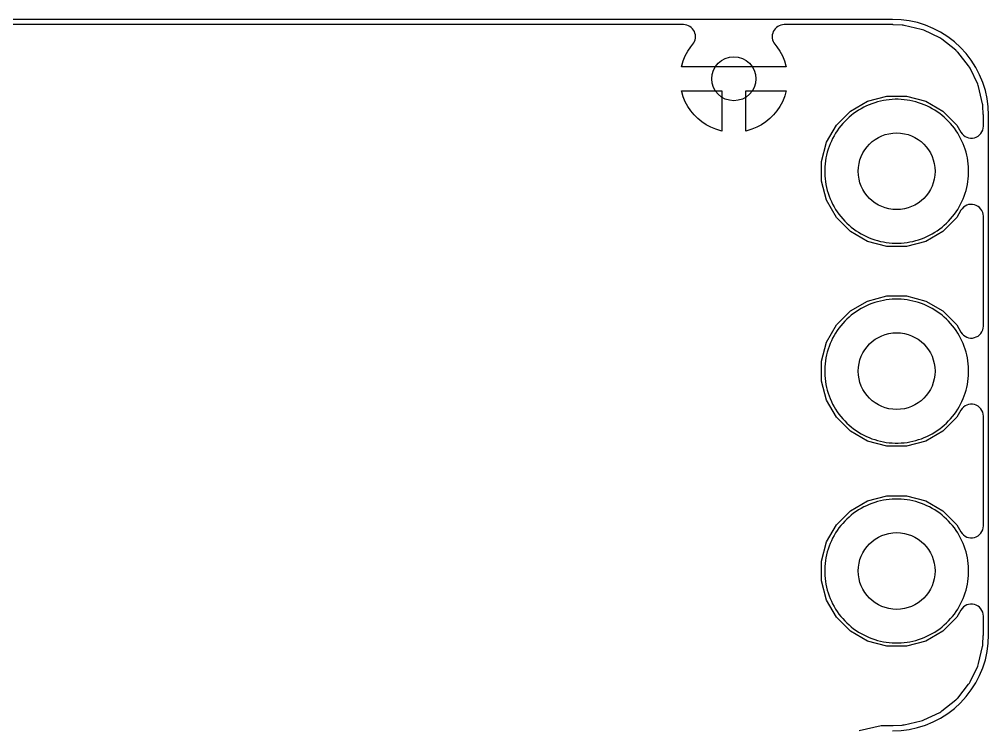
# Model space of a CAD drawing. Header units: millimetres. Extents: x -12 to 258, y 0 to 147.
# Drawn here: x 197.4 to 258, y 102.5 to 147 of the extents above; entities that cross this region are included whole.
import ezdxf

# ---------------------------------------------------------------- set-up
doc = ezdxf.new("R2010")
doc.units = ezdxf.units.MM

msp = doc.modelspace()

# ---------------------------------------------------------------- linework, layer by layer
at = {"layer": '16_copper'}
msp.add_lwpolyline([(249.896, 102.513), (251.287, 102.83), (252, 102.83, 0.014026), (252.042, 102.831), (252.593, 102.862, 0.0421), (252.718, 102.88), (253.792, 103.125, 0.056159), (253.95, 103.181), (254.943, 103.659, 0.05616), (255.085, 103.748), (255.946, 104.435, 0.056157), (256.065, 104.554), (256.752, 105.415, 0.056159), (256.841, 105.557), (257.319, 106.55, 0.056159), (257.375, 106.708), (257.62, 107.782, 0.0421), (257.638, 107.907), (257.669, 108.458, 0.014026), (257.67, 108.5), (257.67, 109.682, 0.767328), (256.27, 110.057), (256.014, 109.612), (255.138, 108.736), (254.065, 108.117), (252.869, 107.797), (251.631, 107.797), (250.435, 108.117), (249.362, 108.736), (248.486, 109.612), (247.867, 110.685), (247.547, 111.881), (247.547, 113.119), (247.867, 114.315), (248.486, 115.388), (249.362, 116.264), (250.435, 116.883), (251.631, 117.203), (252.869, 117.203), (254.065, 116.883), (255.138, 116.264), (256.014, 115.388), (256.27, 114.943, 0.767328), (257.67, 115.318), (257.67, 122.182, 0.767328), (256.27, 122.557), (256.014, 122.112), (255.138, 121.236), (254.065, 120.617), (252.869, 120.297), (251.631, 120.297), (250.435, 120.617), (249.362, 121.236), (248.486, 122.112), (247.867, 123.185), (247.547, 124.381), (247.547, 125.619), (247.867, 126.815), (248.486, 127.888), (249.362, 128.763), (250.435, 129.383), (251.631, 129.703), (252.869, 129.703), (254.065, 129.383), (255.138, 128.763), (256.014, 127.888), (256.27, 127.443, 0.767328), (257.67, 127.818), (257.67, 134.682, 0.767328), (256.27, 135.057), (256.014, 134.612), (255.138, 133.736), (254.065, 133.117), (252.869, 132.797), (251.631, 132.797), (250.435, 133.117), (249.362, 133.736), (248.486, 134.612), (247.867, 135.685), (247.547, 136.881), (247.547, 138.119), (247.867, 139.315), (248.486, 140.388), (249.362, 141.263), (250.435, 141.883), (251.631, 142.203), (252.869, 142.203), (254.065, 141.883), (255.138, 141.263), (256.014, 140.388), (256.27, 139.943, 0.767328), (257.67, 140.318), (257.67, 141, 0.014026), (257.669, 141.042), (257.638, 141.593, 0.0421), (257.62, 141.718), (257.375, 142.792, 0.056159), (257.319, 142.95), (256.841, 143.943, 0.05616), (256.752, 144.085), (256.065, 144.946, 0.056157), (255.946, 145.065), (255.085, 145.752, 0.05616), (254.943, 145.841), (253.95, 146.319, 0.056159), (253.792, 146.375), (252.718, 146.62, 0.0421), (252.593, 146.638), (252.042, 146.669, 0.014026), (252, 146.67), (245.217, 146.67, 0.633248), (244.637, 145.444), (244.767, 145.285), (244.95, 145.011), (245.106, 144.721), (245.232, 144.416), (245.327, 144.101), (245.341, 144.035), (242.07, 144.035, 0.000022), (242.07, 144.035), (238.799, 144.035), (238.813, 144.101), (238.908, 144.416), (239.034, 144.721), (239.19, 145.011), (239.373, 145.285), (239.503, 145.444, 0.633248), (238.923, 146.67), (187.217, 146.67, 0.633248)], format="xyb", dxfattribs=at)
for points in [[(241.254, 140.028), (240.939, 140.123), (240.634, 140.249), (240.344, 140.405), (240.07, 140.588), (239.815, 140.797), (239.582, 141.03), (239.373, 141.285), (239.19, 141.559), (239.034, 141.849), (238.908, 142.154), (238.813, 142.469), (238.799, 142.535), (241.32, 142.535), (241.32, 140.014)], [(252.529, 133.008), (252.714, 133.023), (252.899, 133.046), (253.082, 133.077), (253.265, 133.115), (253.445, 133.161), (253.623, 133.214), (253.799, 133.274), (253.972, 133.342), (254.143, 133.416), (254.31, 133.498), (254.474, 133.587), (254.633, 133.682), (254.789, 133.784), (254.941, 133.892), (255.087, 134.006), (255.229, 134.126), (255.366, 134.252), (255.498, 134.384), (255.624, 134.521), (255.744, 134.663), (255.858, 134.809), (255.966, 134.961), (256.068, 135.117), (256.163, 135.276), (256.252, 135.44), (256.334, 135.607), (256.408, 135.778), (256.476, 135.951), (256.536, 136.127), (256.589, 136.305), (256.635, 136.485), (256.673, 136.668), (256.704, 136.851), (256.727, 137.036), (256.742, 137.221), (256.75, 137.407), (256.75, 137.593), (256.742, 137.779), (256.727, 137.964), (256.704, 138.149), (256.673, 138.332), (256.635, 138.515), (256.589, 138.695), (256.536, 138.873), (256.476, 139.049), (256.408, 139.222), (256.334, 139.393), (256.252, 139.56), (256.163, 139.724), (256.068, 139.883), (255.966, 140.039), (255.858, 140.191), (255.744, 140.337), (255.624, 140.479), (255.498, 140.616), (255.366, 140.748), (255.229, 140.874), (255.087, 140.994), (254.941, 141.108), (254.789, 141.216), (254.633, 141.318), (254.474, 141.413), (254.31, 141.502), (254.143, 141.584), (253.972, 141.658), (253.799, 141.726), (253.623, 141.786), (253.445, 141.839), (253.265, 141.885), (253.082, 141.923), (252.899, 141.954), (252.714, 141.977), (252.529, 141.992), (252.343, 142), (252.157, 142), (251.971, 141.992), (251.786, 141.977), (251.601, 141.954), (251.418, 141.923), (251.235, 141.885), (251.055, 141.839), (250.877, 141.786), (250.701, 141.726), (250.528, 141.658), (250.357, 141.584), (250.19, 141.502), (250.026, 141.413), (249.867, 141.318), (249.711, 141.216), (249.559, 141.108), (249.413, 140.994), (249.271, 140.874), (249.134, 140.748), (249.002, 140.616), (248.876, 140.479), (248.756, 140.337), (248.642, 140.191), (248.534, 140.039), (248.432, 139.883), (248.337, 139.724), (248.248, 139.56), (248.166, 139.393), (248.092, 139.222), (248.024, 139.049), (247.964, 138.873), (247.911, 138.695), (247.865, 138.515), (247.827, 138.332), (247.796, 138.149), (247.773, 137.964), (247.758, 137.779), (247.75, 137.593), (247.75, 137.407), (247.758, 137.221), (247.773, 137.036), (247.796, 136.851), (247.827, 136.668), (247.865, 136.485), (247.911, 136.305), (247.964, 136.127), (248.024, 135.951), (248.092, 135.778), (248.166, 135.607), (248.248, 135.44), (248.337, 135.276), (248.432, 135.117), (248.534, 134.961), (248.642, 134.809), (248.756, 134.663), (248.876, 134.521), (249.002, 134.384), (249.134, 134.252), (249.271, 134.126), (249.413, 134.006), (249.559, 133.892), (249.711, 133.784), (249.867, 133.682), (250.026, 133.587), (250.19, 133.498), (250.357, 133.416), (250.528, 133.342), (250.701, 133.274), (250.877, 133.214), (251.055, 133.161), (251.235, 133.115), (251.418, 133.077), (251.601, 133.046), (251.786, 133.023), (251.971, 133.008), (252.157, 133), (252.343, 133)], [(252.529, 120.508), (252.714, 120.523), (252.899, 120.546), (253.082, 120.577), (253.265, 120.615), (253.445, 120.661), (253.623, 120.714), (253.799, 120.774), (253.972, 120.842), (254.143, 120.916), (254.31, 120.998), (254.474, 121.087), (254.633, 121.182), (254.789, 121.284), (254.941, 121.392), (255.087, 121.506), (255.229, 121.626), (255.366, 121.752), (255.498, 121.884), (255.624, 122.021), (255.744, 122.163), (255.858, 122.309), (255.966, 122.461), (256.068, 122.617), (256.163, 122.776), (256.252, 122.94), (256.334, 123.107), (256.408, 123.278), (256.476, 123.451), (256.536, 123.627), (256.589, 123.805), (256.635, 123.985), (256.673, 124.168), (256.704, 124.351), (256.727, 124.536), (256.742, 124.721), (256.75, 124.907), (256.75, 125.093), (256.742, 125.279), (256.727, 125.464), (256.704, 125.649), (256.673, 125.832), (256.635, 126.015), (256.589, 126.195), (256.536, 126.373), (256.476, 126.549), (256.408, 126.722), (256.334, 126.893), (256.252, 127.06), (256.163, 127.224), (256.068, 127.383), (255.966, 127.539), (255.858, 127.691), (255.744, 127.837), (255.624, 127.979), (255.498, 128.116), (255.366, 128.248), (255.229, 128.374), (255.087, 128.494), (254.941, 128.608), (254.789, 128.716), (254.633, 128.818), (254.474, 128.913), (254.31, 129.002), (254.143, 129.084), (253.972, 129.158), (253.799, 129.226), (253.623, 129.286), (253.445, 129.339), (253.265, 129.385), (253.082, 129.423), (252.899, 129.454), (252.714, 129.477), (252.529, 129.492), (252.343, 129.5), (252.157, 129.5), (251.971, 129.492), (251.786, 129.477), (251.601, 129.454), (251.418, 129.423), (251.235, 129.385), (251.055, 129.339), (250.877, 129.286), (250.701, 129.226), (250.528, 129.158), (250.357, 129.084), (250.19, 129.002), (250.026, 128.913), (249.867, 128.818), (249.711, 128.716), (249.559, 128.608), (249.413, 128.494), (249.271, 128.374), (249.134, 128.248), (249.002, 128.116), (248.876, 127.979), (248.756, 127.837), (248.642, 127.691), (248.534, 127.539), (248.432, 127.383), (248.337, 127.224), (248.248, 127.06), (248.166, 126.893), (248.092, 126.722), (248.024, 126.549), (247.964, 126.373), (247.911, 126.195), (247.865, 126.015), (247.827, 125.832), (247.796, 125.649), (247.773, 125.464), (247.758, 125.279), (247.75, 125.093), (247.75, 124.907), (247.758, 124.721), (247.773, 124.536), (247.796, 124.351), (247.827, 124.168), (247.865, 123.985), (247.911, 123.805), (247.964, 123.627), (248.024, 123.451), (248.092, 123.278), (248.166, 123.107), (248.248, 122.94), (248.337, 122.776), (248.432, 122.617), (248.534, 122.461), (248.642, 122.309), (248.756, 122.163), (248.876, 122.021), (249.002, 121.884), (249.134, 121.752), (249.271, 121.626), (249.413, 121.506), (249.559, 121.392), (249.711, 121.284), (249.867, 121.182), (250.026, 121.087), (250.19, 120.998), (250.357, 120.916), (250.528, 120.842), (250.701, 120.774), (250.877, 120.714), (251.055, 120.661), (251.235, 120.615), (251.418, 120.577), (251.601, 120.546), (251.786, 120.523), (251.971, 120.508), (252.157, 120.5), (252.343, 120.5)], [(252.529, 108.008), (252.714, 108.023), (252.899, 108.046), (253.082, 108.077), (253.265, 108.115), (253.445, 108.161), (253.623, 108.214), (253.799, 108.274), (253.972, 108.342), (254.143, 108.416), (254.31, 108.498), (254.474, 108.587), (254.633, 108.682), (254.789, 108.784), (254.941, 108.892), (255.087, 109.006), (255.229, 109.126), (255.366, 109.252), (255.498, 109.384), (255.624, 109.521), (255.744, 109.663), (255.858, 109.809), (255.966, 109.961), (256.068, 110.117), (256.163, 110.276), (256.252, 110.44), (256.334, 110.607), (256.408, 110.778), (256.476, 110.951), (256.536, 111.127), (256.589, 111.305), (256.635, 111.485), (256.673, 111.668), (256.704, 111.851), (256.727, 112.036), (256.742, 112.221), (256.75, 112.407), (256.75, 112.593), (256.742, 112.779), (256.727, 112.964), (256.704, 113.149), (256.673, 113.332), (256.635, 113.515), (256.589, 113.695), (256.536, 113.873), (256.476, 114.049), (256.408, 114.222), (256.334, 114.393), (256.252, 114.56), (256.163, 114.724), (256.068, 114.883), (255.966, 115.039), (255.858, 115.191), (255.744, 115.337), (255.624, 115.479), (255.498, 115.616), (255.366, 115.748), (255.229, 115.874), (255.087, 115.994), (254.941, 116.108), (254.789, 116.216), (254.633, 116.318), (254.474, 116.413), (254.31, 116.502), (254.143, 116.584), (253.972, 116.658), (253.799, 116.726), (253.623, 116.786), (253.445, 116.839), (253.265, 116.885), (253.082, 116.923), (252.899, 116.954), (252.714, 116.977), (252.529, 116.992), (252.343, 117), (252.157, 117), (251.971, 116.992), (251.786, 116.977), (251.601, 116.954), (251.418, 116.923), (251.235, 116.885), (251.055, 116.839), (250.877, 116.786), (250.701, 116.726), (250.528, 116.658), (250.357, 116.584), (250.19, 116.502), (250.026, 116.413), (249.867, 116.318), (249.711, 116.216), (249.559, 116.108), (249.413, 115.994), (249.271, 115.874), (249.134, 115.748), (249.002, 115.616), (248.876, 115.479), (248.756, 115.337), (248.642, 115.191), (248.534, 115.039), (248.432, 114.883), (248.337, 114.724), (248.248, 114.56), (248.166, 114.393), (248.092, 114.222), (248.024, 114.049), (247.964, 113.873), (247.911, 113.695), (247.865, 113.515), (247.827, 113.332), (247.796, 113.149), (247.773, 112.964), (247.758, 112.779), (247.75, 112.593), (247.75, 112.407), (247.758, 112.221), (247.773, 112.036), (247.796, 111.851), (247.827, 111.668), (247.865, 111.485), (247.911, 111.305), (247.964, 111.127), (248.024, 110.951), (248.092, 110.778), (248.166, 110.607), (248.248, 110.44), (248.337, 110.276), (248.432, 110.117), (248.534, 109.961), (248.642, 109.809), (248.756, 109.663), (248.876, 109.521), (249.002, 109.384), (249.134, 109.252), (249.271, 109.126), (249.413, 109.006), (249.559, 108.892), (249.711, 108.784), (249.867, 108.682), (250.026, 108.587), (250.19, 108.498), (250.357, 108.416), (250.528, 108.342), (250.701, 108.274), (250.877, 108.214), (251.055, 108.161), (251.235, 108.115), (251.418, 108.077), (251.601, 108.046), (251.786, 108.023), (251.971, 108.008), (252.157, 108), (252.343, 108)]]:
    msp.add_lwpolyline(points, close=True, dxfattribs=at)
msp.add_lwpolyline([(242.82, 142.535), (245.341, 142.535), (245.327, 142.469), (245.251, 142.216, 0.021654), (245.232, 142.154), (245.106, 141.849), (244.95, 141.559), (244.767, 141.285), (244.558, 141.03), (244.325, 140.797), (244.07, 140.588), (243.796, 140.405), (243.506, 140.249), (243.201, 140.123), (242.886, 140.028), (242.82, 140.014)], format="xyb", close=True, dxfattribs=at)
at = {"layer": '1_copper'}
msp.add_lwpolyline([(249.896, 102.513), (251.287, 102.83), (252, 102.83, 0.014026), (252.042, 102.831), (252.593, 102.862, 0.0421), (252.718, 102.88), (253.792, 103.125, 0.056159), (253.95, 103.181), (254.943, 103.659, 0.05616), (255.085, 103.748), (255.946, 104.435, 0.056157), (256.065, 104.554), (256.752, 105.415, 0.056159), (256.841, 105.557), (257.319, 106.55, 0.056159), (257.375, 106.708), (257.62, 107.782, 0.0421), (257.638, 107.907), (257.669, 108.458, 0.014026), (257.67, 108.5), (257.67, 109.682, 0.767328), (256.27, 110.057), (256.014, 109.612), (255.138, 108.736), (254.065, 108.117), (252.869, 107.797), (251.631, 107.797), (250.435, 108.117), (249.362, 108.736), (248.486, 109.612), (247.867, 110.685), (247.547, 111.881), (247.547, 113.119), (247.867, 114.315), (248.486, 115.388), (249.362, 116.264), (250.435, 116.883), (251.631, 117.203), (252.869, 117.203), (254.065, 116.883), (255.138, 116.264), (256.014, 115.388), (256.27, 114.943, 0.767328), (257.67, 115.318), (257.67, 122.182, 0.767328), (256.27, 122.557), (256.014, 122.112), (255.138, 121.236), (254.065, 120.617), (252.869, 120.297), (251.631, 120.297), (250.435, 120.617), (249.362, 121.236), (248.486, 122.112), (247.867, 123.185), (247.547, 124.381), (247.547, 125.619), (247.867, 126.815), (248.486, 127.888), (249.362, 128.763), (250.435, 129.383), (251.631, 129.703), (252.869, 129.703), (254.065, 129.383), (255.138, 128.763), (256.014, 127.888), (256.27, 127.443, 0.767328), (257.67, 127.818), (257.67, 134.682, 0.767328), (256.27, 135.057), (256.014, 134.612), (255.138, 133.736), (254.065, 133.117), (252.869, 132.797), (251.631, 132.797), (250.435, 133.117), (249.362, 133.736), (248.486, 134.612), (247.867, 135.685), (247.547, 136.881), (247.547, 138.119), (247.867, 139.315), (248.486, 140.388), (249.362, 141.263), (250.435, 141.883), (251.631, 142.203), (252.869, 142.203), (254.065, 141.883), (255.138, 141.263), (256.014, 140.388), (256.27, 139.943, 0.767328), (257.67, 140.318), (257.67, 141, 0.014026), (257.669, 141.042), (257.638, 141.593, 0.0421), (257.62, 141.718), (257.375, 142.792, 0.056159), (257.319, 142.95), (256.841, 143.943, 0.05616), (256.752, 144.085), (256.065, 144.946, 0.056157), (255.946, 145.065), (255.085, 145.752, 0.05616), (254.943, 145.841), (253.95, 146.319, 0.056159), (253.792, 146.375), (252.718, 146.62, 0.0421), (252.593, 146.638), (252.042, 146.669, 0.014026), (252, 146.67), (245.217, 146.67, 0.633248), (244.637, 145.444), (244.767, 145.285), (244.95, 145.011), (245.106, 144.721), (245.232, 144.416), (245.327, 144.101), (245.341, 144.035), (242.07, 144.035, 0.000022), (242.07, 144.035), (238.799, 144.035, 0.026693), (238.817, 144.114), (238.908, 144.416), (239.034, 144.721), (239.19, 145.011), (239.373, 145.285), (239.503, 145.444, 0.633248), (238.923, 146.67), (187.217, 146.67, 0.633248)], format="xyb", dxfattribs=at)
for points in [[(241.254, 140.028), (240.939, 140.123), (240.634, 140.249), (240.344, 140.405), (240.07, 140.588), (239.815, 140.797), (239.582, 141.03), (239.373, 141.285), (239.19, 141.559), (239.034, 141.849), (238.908, 142.154), (238.813, 142.469), (238.799, 142.535), (241.32, 142.535), (241.32, 140.014)], [(252.529, 133.008), (252.714, 133.023), (252.899, 133.046), (253.082, 133.077), (253.265, 133.115), (253.445, 133.161), (253.623, 133.214), (253.799, 133.274), (253.972, 133.342), (254.143, 133.416), (254.31, 133.498), (254.474, 133.587), (254.633, 133.682), (254.789, 133.784), (254.941, 133.892), (255.087, 134.006), (255.229, 134.126), (255.366, 134.252), (255.498, 134.384), (255.624, 134.521), (255.744, 134.663), (255.858, 134.809), (255.966, 134.961), (256.068, 135.117), (256.163, 135.276), (256.252, 135.44), (256.334, 135.607), (256.408, 135.778), (256.476, 135.951), (256.536, 136.127), (256.589, 136.305), (256.635, 136.485), (256.673, 136.668), (256.704, 136.851), (256.727, 137.036), (256.742, 137.221), (256.75, 137.407), (256.75, 137.593), (256.742, 137.779), (256.727, 137.964), (256.704, 138.149), (256.673, 138.332), (256.635, 138.515), (256.589, 138.695), (256.536, 138.873), (256.476, 139.049), (256.408, 139.222), (256.334, 139.393), (256.252, 139.56), (256.163, 139.724), (256.068, 139.883), (255.966, 140.039), (255.858, 140.191), (255.744, 140.337), (255.624, 140.479), (255.498, 140.616), (255.366, 140.748), (255.229, 140.874), (255.087, 140.994), (254.941, 141.108), (254.789, 141.216), (254.633, 141.318), (254.474, 141.413), (254.31, 141.502), (254.143, 141.584), (253.972, 141.658), (253.799, 141.726), (253.623, 141.786), (253.445, 141.839), (253.265, 141.885), (253.082, 141.923), (252.899, 141.954), (252.714, 141.977), (252.529, 141.992), (252.343, 142), (252.157, 142), (251.971, 141.992), (251.786, 141.977), (251.601, 141.954), (251.418, 141.923), (251.235, 141.885), (251.055, 141.839), (250.877, 141.786), (250.701, 141.726), (250.528, 141.658), (250.357, 141.584), (250.19, 141.502), (250.026, 141.413), (249.867, 141.318), (249.711, 141.216), (249.559, 141.108), (249.413, 140.994), (249.271, 140.874), (249.134, 140.748), (249.002, 140.616), (248.876, 140.479), (248.756, 140.337), (248.642, 140.191), (248.534, 140.039), (248.432, 139.883), (248.337, 139.724), (248.248, 139.56), (248.166, 139.393), (248.092, 139.222), (248.024, 139.049), (247.964, 138.873), (247.911, 138.695), (247.865, 138.515), (247.827, 138.332), (247.796, 138.149), (247.773, 137.964), (247.758, 137.779), (247.75, 137.593), (247.75, 137.407), (247.758, 137.221), (247.773, 137.036), (247.796, 136.851), (247.827, 136.668), (247.865, 136.485), (247.911, 136.305), (247.964, 136.127), (248.024, 135.951), (248.092, 135.778), (248.166, 135.607), (248.248, 135.44), (248.337, 135.276), (248.432, 135.117), (248.534, 134.961), (248.642, 134.809), (248.756, 134.663), (248.876, 134.521), (249.002, 134.384), (249.134, 134.252), (249.271, 134.126), (249.413, 134.006), (249.559, 133.892), (249.711, 133.784), (249.867, 133.682), (250.026, 133.587), (250.19, 133.498), (250.357, 133.416), (250.528, 133.342), (250.701, 133.274), (250.877, 133.214), (251.055, 133.161), (251.235, 133.115), (251.418, 133.077), (251.601, 133.046), (251.786, 133.023), (251.971, 133.008), (252.157, 133), (252.343, 133)], [(252.529, 120.508), (252.714, 120.523), (252.899, 120.546), (253.082, 120.577), (253.265, 120.615), (253.445, 120.661), (253.623, 120.714), (253.799, 120.774), (253.972, 120.842), (254.143, 120.916), (254.31, 120.998), (254.474, 121.087), (254.633, 121.182), (254.789, 121.284), (254.941, 121.392), (255.087, 121.506), (255.229, 121.626), (255.366, 121.752), (255.498, 121.884), (255.624, 122.021), (255.744, 122.163), (255.858, 122.309), (255.966, 122.461), (256.068, 122.617), (256.163, 122.776), (256.252, 122.94), (256.334, 123.107), (256.408, 123.278), (256.476, 123.451), (256.536, 123.627), (256.589, 123.805), (256.635, 123.985), (256.673, 124.168), (256.704, 124.351), (256.727, 124.536), (256.742, 124.721), (256.75, 124.907), (256.75, 125.093), (256.742, 125.279), (256.727, 125.464), (256.704, 125.649), (256.673, 125.832), (256.635, 126.015), (256.589, 126.195), (256.536, 126.373), (256.476, 126.549), (256.408, 126.722), (256.334, 126.893), (256.252, 127.06), (256.163, 127.224), (256.068, 127.383), (255.966, 127.539), (255.858, 127.691), (255.744, 127.837), (255.624, 127.979), (255.498, 128.116), (255.366, 128.248), (255.229, 128.374), (255.087, 128.494), (254.941, 128.608), (254.789, 128.716), (254.633, 128.818), (254.474, 128.913), (254.31, 129.002), (254.143, 129.084), (253.972, 129.158), (253.799, 129.226), (253.623, 129.286), (253.445, 129.339), (253.265, 129.385), (253.082, 129.423), (252.899, 129.454), (252.714, 129.477), (252.529, 129.492), (252.343, 129.5), (252.157, 129.5), (251.971, 129.492), (251.786, 129.477), (251.601, 129.454), (251.418, 129.423), (251.235, 129.385), (251.055, 129.339), (250.877, 129.286), (250.701, 129.226), (250.528, 129.158), (250.357, 129.084), (250.19, 129.002), (250.026, 128.913), (249.867, 128.818), (249.711, 128.716), (249.559, 128.608), (249.413, 128.494), (249.271, 128.374), (249.134, 128.248), (249.002, 128.116), (248.876, 127.979), (248.756, 127.837), (248.642, 127.691), (248.534, 127.539), (248.432, 127.383), (248.337, 127.224), (248.248, 127.06), (248.166, 126.893), (248.092, 126.722), (248.024, 126.549), (247.964, 126.373), (247.911, 126.195), (247.865, 126.015), (247.827, 125.832), (247.796, 125.649), (247.773, 125.464), (247.758, 125.279), (247.75, 125.093), (247.75, 124.907), (247.758, 124.721), (247.773, 124.536), (247.796, 124.351), (247.827, 124.168), (247.865, 123.985), (247.911, 123.805), (247.964, 123.627), (248.024, 123.451), (248.092, 123.278), (248.166, 123.107), (248.248, 122.94), (248.337, 122.776), (248.432, 122.617), (248.534, 122.461), (248.642, 122.309), (248.756, 122.163), (248.876, 122.021), (249.002, 121.884), (249.134, 121.752), (249.271, 121.626), (249.413, 121.506), (249.559, 121.392), (249.711, 121.284), (249.867, 121.182), (250.026, 121.087), (250.19, 120.998), (250.357, 120.916), (250.528, 120.842), (250.701, 120.774), (250.877, 120.714), (251.055, 120.661), (251.235, 120.615), (251.418, 120.577), (251.601, 120.546), (251.786, 120.523), (251.971, 120.508), (252.157, 120.5), (252.343, 120.5)], [(252.529, 108.008), (252.714, 108.023), (252.899, 108.046), (253.082, 108.077), (253.265, 108.115), (253.445, 108.161), (253.623, 108.214), (253.799, 108.274), (253.972, 108.342), (254.143, 108.416), (254.31, 108.498), (254.474, 108.587), (254.633, 108.682), (254.789, 108.784), (254.941, 108.892), (255.087, 109.006), (255.229, 109.126), (255.366, 109.252), (255.498, 109.384), (255.624, 109.521), (255.744, 109.663), (255.858, 109.809), (255.966, 109.961), (256.068, 110.117), (256.163, 110.276), (256.252, 110.44), (256.334, 110.607), (256.408, 110.778), (256.476, 110.951), (256.536, 111.127), (256.589, 111.305), (256.635, 111.485), (256.673, 111.668), (256.704, 111.851), (256.727, 112.036), (256.742, 112.221), (256.75, 112.407), (256.75, 112.593), (256.742, 112.779), (256.727, 112.964), (256.704, 113.149), (256.673, 113.332), (256.635, 113.515), (256.589, 113.695), (256.536, 113.873), (256.476, 114.049), (256.408, 114.222), (256.334, 114.393), (256.252, 114.56), (256.163, 114.724), (256.068, 114.883), (255.966, 115.039), (255.858, 115.191), (255.744, 115.337), (255.624, 115.479), (255.498, 115.616), (255.366, 115.748), (255.229, 115.874), (255.087, 115.994), (254.941, 116.108), (254.789, 116.216), (254.633, 116.318), (254.474, 116.413), (254.31, 116.502), (254.143, 116.584), (253.972, 116.658), (253.799, 116.726), (253.623, 116.786), (253.445, 116.839), (253.265, 116.885), (253.082, 116.923), (252.899, 116.954), (252.714, 116.977), (252.529, 116.992), (252.343, 117), (252.157, 117), (251.971, 116.992), (251.786, 116.977), (251.601, 116.954), (251.418, 116.923), (251.235, 116.885), (251.055, 116.839), (250.877, 116.786), (250.701, 116.726), (250.528, 116.658), (250.357, 116.584), (250.19, 116.502), (250.026, 116.413), (249.867, 116.318), (249.711, 116.216), (249.559, 116.108), (249.413, 115.994), (249.271, 115.874), (249.134, 115.748), (249.002, 115.616), (248.876, 115.479), (248.756, 115.337), (248.642, 115.191), (248.534, 115.039), (248.432, 114.883), (248.337, 114.724), (248.248, 114.56), (248.166, 114.393), (248.092, 114.222), (248.024, 114.049), (247.964, 113.873), (247.911, 113.695), (247.865, 113.515), (247.827, 113.332), (247.796, 113.149), (247.773, 112.964), (247.758, 112.779), (247.75, 112.593), (247.75, 112.407), (247.758, 112.221), (247.773, 112.036), (247.796, 111.851), (247.827, 111.668), (247.865, 111.485), (247.911, 111.305), (247.964, 111.127), (248.024, 110.951), (248.092, 110.778), (248.166, 110.607), (248.248, 110.44), (248.337, 110.276), (248.432, 110.117), (248.534, 109.961), (248.642, 109.809), (248.756, 109.663), (248.876, 109.521), (249.002, 109.384), (249.134, 109.252), (249.271, 109.126), (249.413, 109.006), (249.559, 108.892), (249.711, 108.784), (249.867, 108.682), (250.026, 108.587), (250.19, 108.498), (250.357, 108.416), (250.528, 108.342), (250.701, 108.274), (250.877, 108.214), (251.055, 108.161), (251.235, 108.115), (251.418, 108.077), (251.601, 108.046), (251.786, 108.023), (251.971, 108.008), (252.157, 108), (252.343, 108)]]:
    msp.add_lwpolyline(points, close=True, dxfattribs=at)
msp.add_lwpolyline([(242.82, 142.535), (245.341, 142.535), (245.327, 142.469), (245.275, 142.297, 0.048601), (245.232, 142.154), (245.106, 141.849), (244.95, 141.559), (244.767, 141.285), (244.558, 141.03), (244.325, 140.797), (244.07, 140.588), (243.796, 140.405), (243.506, 140.249), (243.201, 140.123), (242.886, 140.028), (242.82, 140.014)], format="xyb", close=True, dxfattribs=at)
at = {"layer": 'drills_PTH'}
msp.add_circle((242.07, 143.285), 1.375, dxfattribs=at)
at = {"layer": 'drills_via_1_16'}
for centre in [(252.25, 137.5), (252.25, 125), (252.25, 112.5)]:
    msp.add_circle(centre, 2.4, dxfattribs=at)
at = {"layer": 'outline'}
msp.add_lwpolyline([(252, 102.5), (252.523, 102.523), (253.042, 102.591), (253.553, 102.704), (254.052, 102.862), (254.536, 103.062), (255, 103.304), (255.441, 103.585), (255.857, 103.904), (256.243, 104.257), (256.596, 104.643), (256.915, 105.059), (257.196, 105.5), (257.438, 105.964), (257.638, 106.448), (257.796, 106.947), (257.909, 107.458), (257.977, 107.977), (258, 108.5), (258, 141), (257.977, 141.523), (257.909, 142.042), (257.796, 142.553), (257.638, 143.052), (257.438, 143.536), (257.196, 144), (256.915, 144.441), (256.596, 144.857), (256.243, 145.243), (255.857, 145.596), (255.441, 145.915), (255, 146.196), (254.536, 146.438), (254.052, 146.638), (253.553, 146.796), (253.042, 146.909), (252.523, 146.977), (252, 147), (-6, 147)], dxfattribs=at)

doc.saveas('drawing.dxf')
